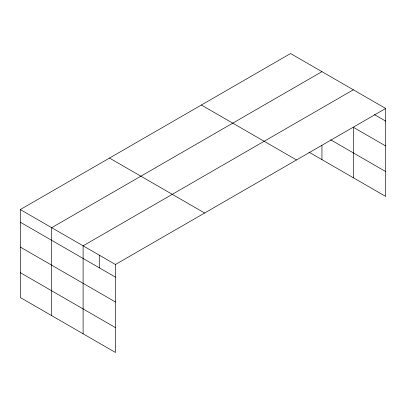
<?xml version="1.0" encoding="UTF-8"?>
<svg xmlns="http://www.w3.org/2000/svg" width="406" height="406" viewBox="0 0 406 406"><rect width="100%" height="100%" fill="white"/><g stroke="black" fill="none" stroke-linecap="round" stroke-linejoin="round"><path stroke-width="0.61" d="M308.956 152.128L385.7 196.438L385.7 108.473L290.549 53.536L20.3 209.562L20.3 297.527L115.451 352.464L115.451 264.499L20.3 209.562M321.948 71.664L51.699 227.69L51.699 315.655M353.347 89.792L83.103 245.818L83.103 333.788M115.451 264.499L385.7 108.473M374.378 114.578L385.7 121.115M385.7 145.972L353.347 127.296L353.347 177.762M330.611 139.776L385.7 171.581M201.366 105.022L296.517 159.959M109.483 158.071L204.634 213.008M20.3 222.204L115.451 277.141M20.3 247.061L115.451 301.998M20.3 272.67L115.451 327.606M321.948 145.338L321.948 159.629M99.277 255.161L99.277 267.803"/></g></svg>
